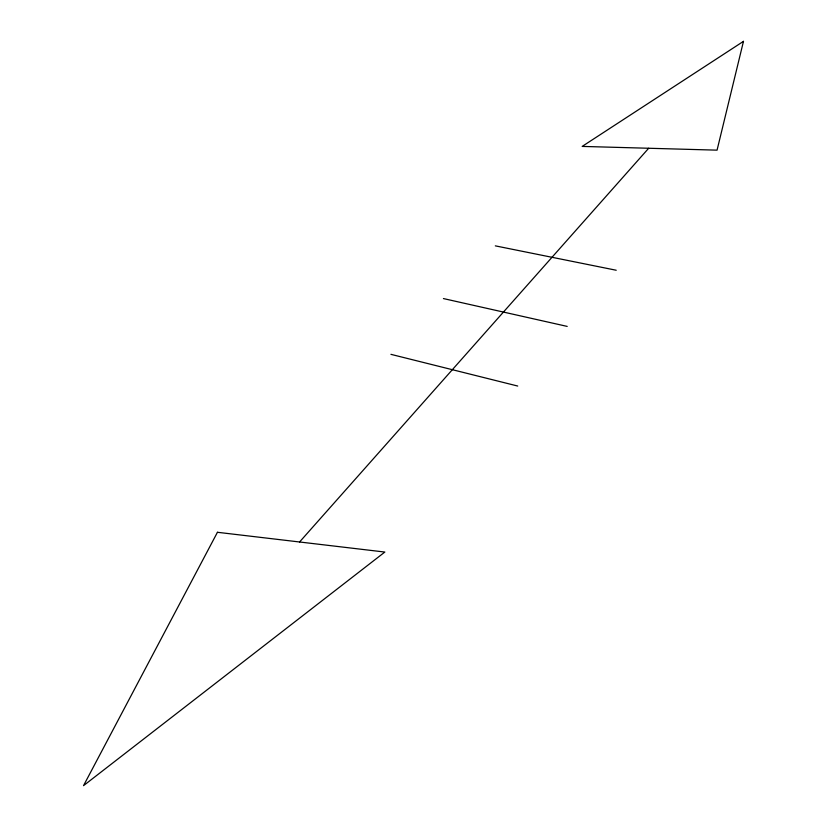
<?xml version="1.0" encoding="UTF-8"?>
<svg xmlns="http://www.w3.org/2000/svg" width="827" height="827" viewBox="0 0 827 827"><rect width="100%" height="100%" fill="white"/><g stroke="black" fill="none" stroke-linecap="round" stroke-linejoin="round"><path stroke-width="1.24" d="M299.581 541.985L648.678 148.26M495.321 245.857L616.218 270.243M443.427 298.568L567.198 326.407M390.933 354.338L517.723 386.044M743.473 41.35L717.061 150.152L582.187 146.41L743.473 41.35M217.439 532.288L83.527 785.65L384.844 552.054L217.439 532.288"/></g></svg>
